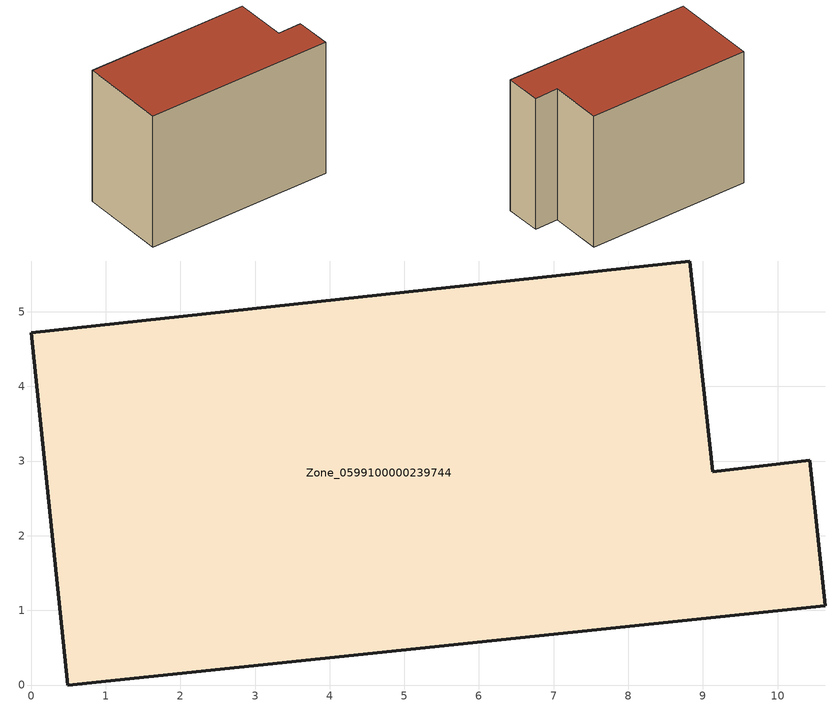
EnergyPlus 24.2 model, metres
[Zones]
Zone_0599100000239744
 floor ground (C_G): 0.49,0 0,4.72 8.82,5.68 9.13,2.86 10.43,3.01 10.64,1.06 z0
 wall outside (C_F): 0.49,0 10.64,1.06 10.43,3.01 9.13,2.86 8.82,5.68 0,4.72 0.49,0 z0:7.51
 roof outside (C_R): 0,4.72 0.49,0 10.64,1.06 10.43,3.01 9.13,2.86 8.82,5.68 z7.51
[BUILDING]
Pand.0599100000239744: North Axis=0; Terrain=City; Loads Convergence Tolerance Value=0.04; Temperature Convergence Tolerance Value=0.4; Solar Distribution=FullExterior; Maximum Number of Warmup Days=25; Minimum Number of Warmup Days=1
[Site:Location]
Rotterdam.The.Hague.AP_ZH_NLD Design_Conditions: Latitude=51.96; Longitude=4.45; Time Zone=1; Elevation=-4.5
[SITE:GROUNDTEMPERATURE:BUILDINGSURFACE]
18, 18, 18, 18, 18, 18, 18, 18, 18, 18, 18, 18
[MATERIAL] Thermal Absorptance=0.9; Solar Absorptance=0.7; Visible Absorptance=0.7
Name | Roughness | Thickness | Conductivity | Density | Specific Heat
G.TI.1946 | MediumSmooth | 0.15 | 1 | 540 | 1210
F.TI.1946 | Rough | 0.3 | 0.857143 | 1920 | 840
R.TI.1946 | MediumRough | 0.2 | 0.1 | 1500 | 1000
[CONSTRUCTION]
C_G: G.TI.1946
C_F: F.TI.1946
C_R: R.TI.1946
[ZONE]
Zone_0599100000239744: Type=1; Multiplier=1; Ceiling Height=Autocalculate; Volume=Autocalculate; Floor Area=autocalculate; Part of Total Floor Area=Yes
[ZONEINFILTRATION:DESIGNFLOWRATE]
Infil_Zone_0599100000239744: Zone or ZoneList or Space or SpaceList=Zone_0599100000239744; Schedule=AlwaysOn; Design Flow Rate Calculation Method=Flow/Area; Flow Rate per Floor Area=0.003; Constant Term Coefficient=1; Temperature Term Coefficient=0; Velocity Term Coefficient=0; Velocity Squared Term Coefficient=0
[HVACTEMPLATE:ZONE:IDEALLOADSAIRSYSTEM]
Zone_0599100000239744: Maximum Heating Supply Air Temperature=50; Minimum Cooling Supply Air Temperature=13; Maximum Heating Supply Air Humidity Ratio=0.0156; Minimum Cooling Supply Air Humidity Ratio=0.0077; Heating Limit=NoLimit; Cooling Limit=NoLimit; Dehumidification Control Type=ConstantSensibleHeatRatio; Cooling Sensible Heat Ratio=0.7; Dehumidification Setpoint=60; Humidification Control Type=None; Humidification Setpoint=30; Outdoor Air Method=None; Outdoor Air Flow Rate per Person=0.00944; Outdoor Air Flow Rate per Zone Floor Area=0; Outdoor Air Flow Rate per Zone=0; Demand Controlled Ventilation Type=None; Outdoor Air Economizer Type=NoEconomizer; Heat Recovery Type=None; Sensible Heat Recovery Effectiveness=0.7; Latent Heat Recovery Effectiveness=0.65
[ZONECONTROL:THERMOSTAT]
ThermostatControl_Zone_0599100000239744: Zone or ZoneList=Zone_0599100000239744; Control Type Schedule=DualSetpointControlType; Control 1=Thermostat_Zone_0599100000239744; Temperature Difference Between Cutout And Setpoint=0
[THERMOSTATSETPOINT:DUALSETPOINT]
Thermostat_Zone_0599100000239744: Heating Setpoint Temperature Schedule=HeatingSetpoint_Zone_0599100000239744; Cooling Setpoint Temperature Schedule=CoolingSetpoint_Zone_0599100000239744
[SCHEDULE:COMPACT]
HeatingSetpoint_Zone_0599100000239744: Through: 12/31, For: AllDays, Until: 24:00, 21
CoolingSetpoint_Zone_0599100000239744: Through: 12/31, For: AllDays, Until: 24:00, 24
DualSetpointControlType: Through: 12/31, For: AllDays, Until: 24:00, 4
AlwaysOn: Through: 12/31, For: AllDays, Until: 24:00, 1
